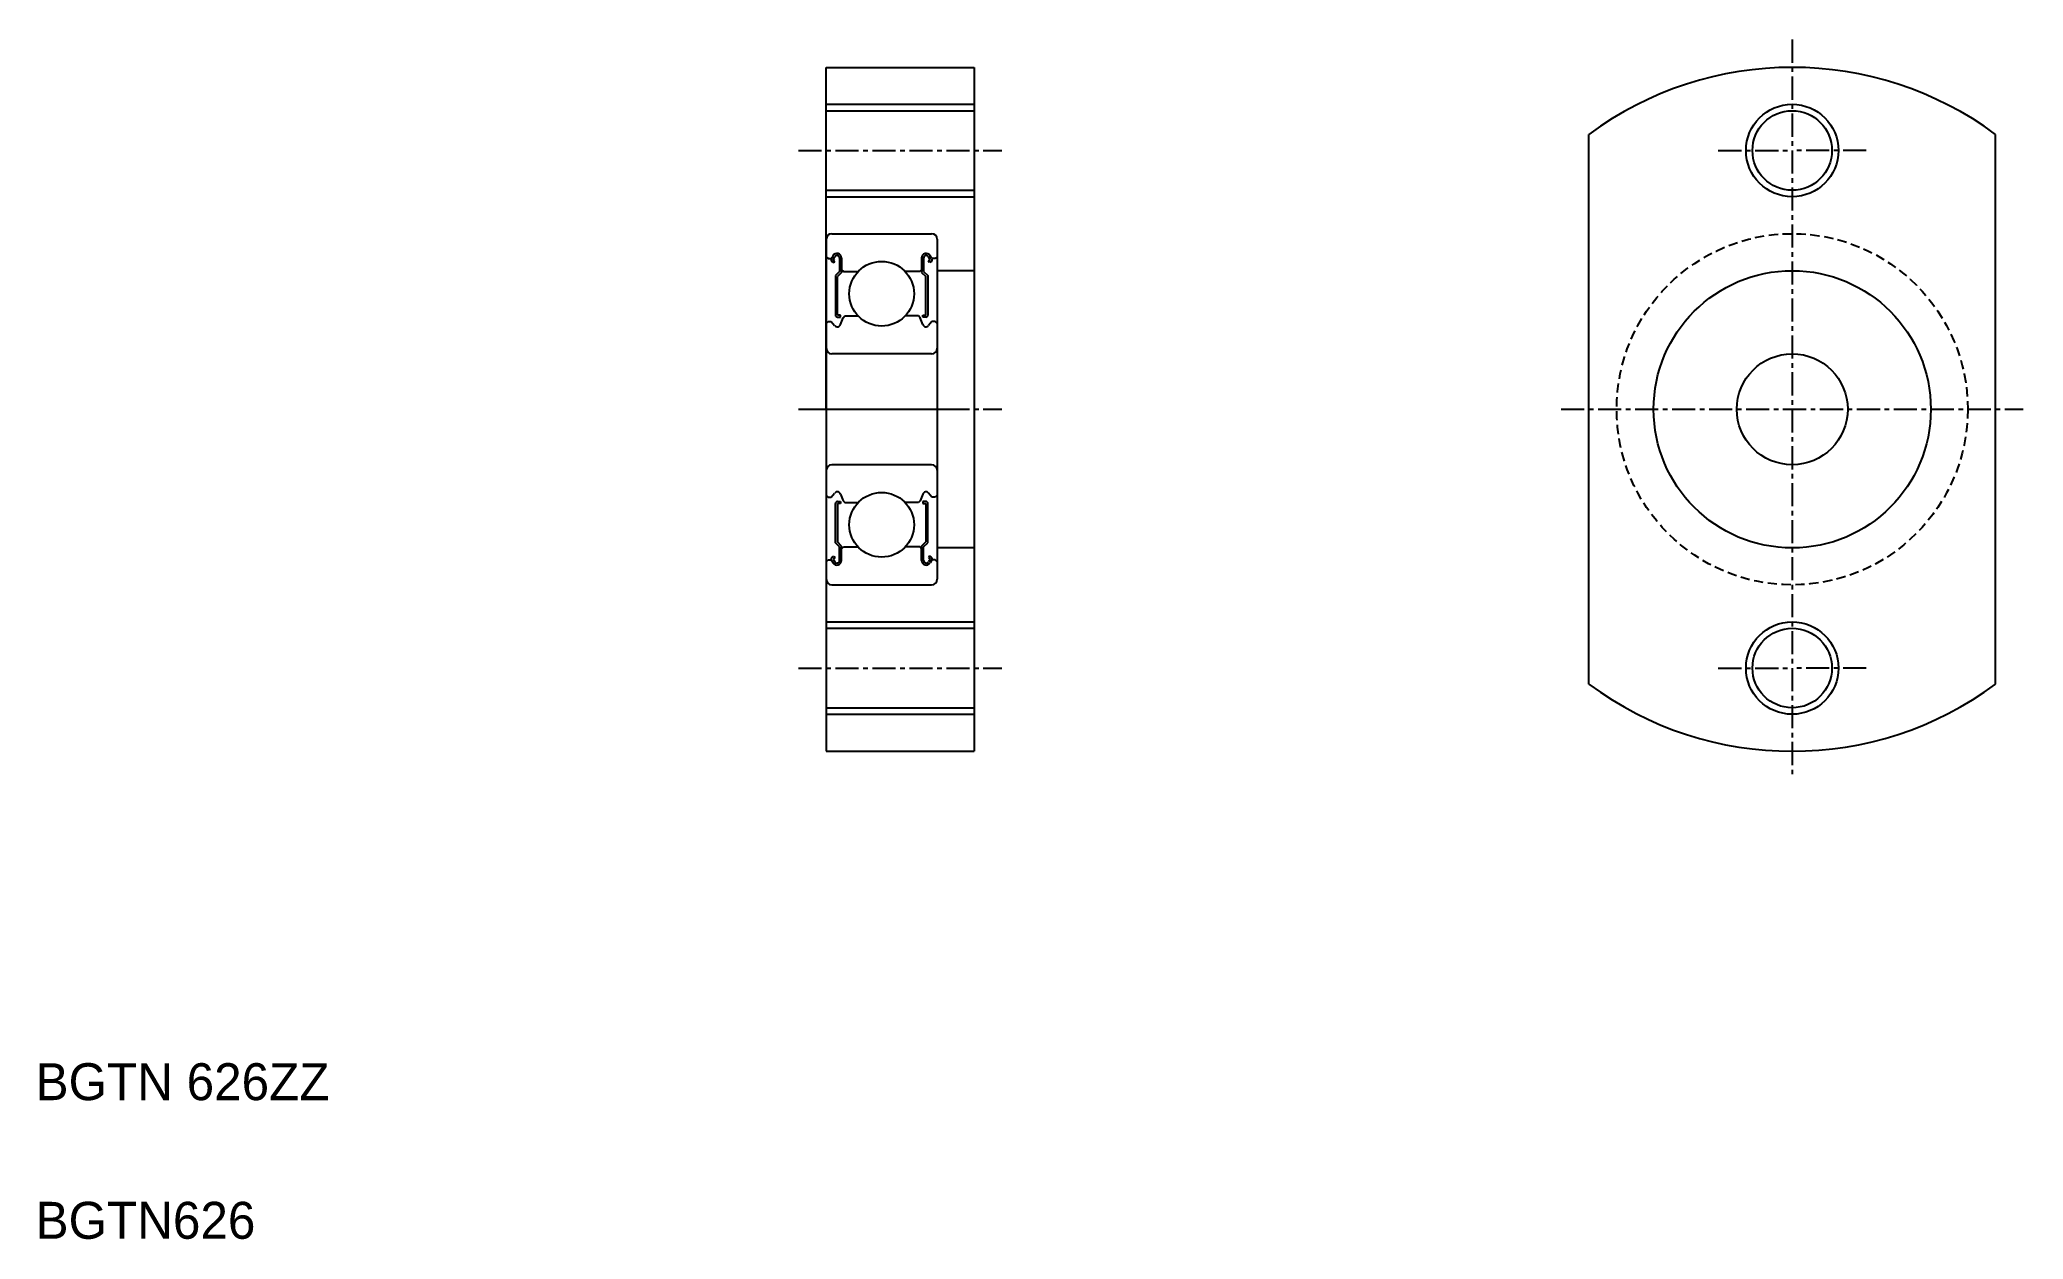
# Model space of a CAD drawing. Extents: x 5 to 113, y 5 to 70.
import ezdxf

# ---------------------------------------------------------------- set-up
doc = ezdxf.new("R2010")
doc.units = 0
doc.linetypes.add('CENTER', pattern=[2, 1.25, -0.25, 0.25, -0.25])
doc.linetypes.add('DASHED', pattern=[0.75, 0.5, -0.25])
doc.layers.get('0').update_dxf_attribs({"linetype": 'CONTINUOUS'})
doc.layers.add('CENTER', color=1, linetype='CENTER')

msp = doc.modelspace()

# ---------------------------------------------------------------- linework, layer by layer
at = {"color": 7, "linetype": 'CONTINUOUS'}
for p, q in [((47.78, 49.88), (47.78, 68.38)), ((47.78, 68.38), (55.78, 68.38)), ((55.78, 68.38), (55.78, 31.38)), ((47.78, 66.03), (55.78, 66.03)), ((89.05, 35), (89.05, 64.75)), ((111.05, 35), (111.05, 64.75)), ((47.78, 61.73), (55.78, 61.73)), ((47.78, 59.08), (47.78, 31.38)), ((48.08, 59.38), (53.48, 59.38)), ((53.78, 59.08), (53.78, 40.68)), ((47.78, 58.13), (47.88, 58.03)), ((47.88, 58.03), (48.05, 58.03)), ((48.05, 58.03), (48.15, 58.18)), ((48.15, 57.97), (48.24, 58.13)), ((48.25, 57.92), (48.15, 57.97)), ((48.5, 58.06), (48.5, 57.33)), ((48.61, 58.06), (48.61, 57.28)), ((52.94, 58.06), (52.94, 57.28)), ((53.05, 58.06), (53.05, 57.33)), ((53.4, 57.97), (53.31, 58.13)), ((53.31, 57.92), (53.4, 57.97)), ((53.5, 58.03), (53.41, 58.18)), ((53.68, 58.03), (53.5, 58.03)), ((53.78, 58.13), (53.68, 58.03)), ((48.1, 57.88), (48.19, 57.82)), ((48.19, 57.82), (48.25, 57.92)), ((48.5, 57.33), (48.28, 57.11)), ((48.28, 57.11), (48.28, 54.98)), ((48.61, 57.28), (48.39, 57.06)), ((48.39, 54.98), (48.39, 57.06)), ((48.61, 57.43), (48.71, 57.33)), ((48.71, 57.33), (49.5, 57.33)), ((52.84, 57.33), (52.05, 57.33)), ((52.94, 57.43), (52.84, 57.33)), ((52.94, 57.28), (53.17, 57.06)), ((53.05, 57.33), (53.28, 57.11)), ((53.17, 54.98), (53.17, 57.06)), ((53.28, 57.11), (53.28, 54.98)), ((53.36, 57.82), (53.31, 57.92)), ((53.46, 57.88), (53.36, 57.82)), ((55.78, 57.38), (53.78, 57.38)), ((48.55, 54.98), (48.39, 54.98)), ((48.39, 54.87), (48.55, 54.87)), ((48.55, 54.87), (48.55, 54.98)), ((48.55, 54.47), (48.69, 54.83)), ((48.69, 54.83), (48.79, 54.93)), ((48.79, 54.93), (49.5, 54.93)), ((52.77, 54.93), (52.05, 54.93)), ((52.87, 54.83), (52.77, 54.93)), ((53, 54.47), (52.87, 54.83)), ((53, 54.98), (53.17, 54.98)), ((53, 54.87), (53, 54.98)), ((53.17, 54.87), (53, 54.87)), ((47.78, 54.53), (47.88, 54.63)), ((47.88, 54.63), (48.05, 54.63)), ((48.05, 54.63), (48.23, 54.41)), ((53.5, 54.63), (53.32, 54.41)), ((53.68, 54.63), (53.5, 54.63)), ((53.78, 54.53), (53.68, 54.63)), ((53.48, 52.88), (48.08, 52.88)), ((53.48, 46.88), (48.08, 46.88)), ((47.78, 45.23), (47.88, 45.13)), ((47.88, 45.13), (48.05, 45.13)), ((48.05, 45.13), (48.23, 45.35)), ((48.55, 45.28), (48.69, 44.92)), ((53, 45.28), (52.87, 44.92)), ((53.5, 45.13), (53.32, 45.35)), ((53.68, 45.13), (53.5, 45.13)), ((53.78, 45.23), (53.68, 45.13)), ((48.28, 42.65), (48.28, 44.78)), ((48.39, 44.89), (48.55, 44.89)), ((48.55, 44.78), (48.39, 44.78)), ((48.39, 44.78), (48.39, 42.7)), ((48.55, 44.89), (48.55, 44.78)), ((48.69, 44.92), (48.79, 44.83)), ((48.79, 44.83), (49.5, 44.83)), ((52.77, 44.83), (52.05, 44.83)), ((52.87, 44.92), (52.77, 44.83)), ((53.17, 44.89), (53, 44.89)), ((53, 44.89), (53, 44.78)), ((53, 44.78), (53.17, 44.78)), ((53.17, 44.78), (53.17, 42.7)), ((53.28, 42.65), (53.28, 44.78)), ((48.1, 41.88), (48.19, 41.93)), ((48.19, 41.93), (48.25, 41.84)), ((48.5, 42.43), (48.28, 42.65)), ((48.61, 42.47), (48.39, 42.7)), ((48.5, 41.7), (48.5, 42.43)), ((48.61, 41.7), (48.61, 42.47)), ((48.61, 42.33), (48.71, 42.43)), ((48.71, 42.43), (49.5, 42.43)), ((52.84, 42.43), (52.05, 42.43)), ((52.94, 42.33), (52.84, 42.43)), ((52.94, 42.47), (53.17, 42.7)), ((52.94, 41.7), (52.94, 42.47)), ((53.05, 42.43), (53.28, 42.65)), ((53.05, 41.7), (53.05, 42.43)), ((53.36, 41.93), (53.31, 41.84)), ((53.46, 41.88), (53.36, 41.93)), ((55.78, 42.38), (53.78, 42.38)), ((47.78, 41.63), (47.88, 41.73)), ((47.88, 41.73), (48.05, 41.73)), ((48.05, 41.73), (48.15, 41.57)), ((48.25, 41.84), (48.15, 41.78)), ((48.15, 41.78), (48.24, 41.63)), ((53.31, 41.84), (53.4, 41.78)), ((53.4, 41.78), (53.31, 41.63)), ((53.5, 41.73), (53.41, 41.57)), ((53.68, 41.73), (53.5, 41.73)), ((53.78, 41.63), (53.68, 41.73)), ((48.08, 40.38), (53.48, 40.38)), ((47.78, 38.03), (55.78, 38.03)), ((47.78, 33.73), (55.78, 33.73)), ((47.78, 31.38), (55.78, 31.38))]:
    msp.add_line(p, q, dxfattribs=at)
at = {"color": 3, "linetype": 'CONTINUOUS'}
for p, q in [((47.78, 66.38), (55.78, 66.38)), ((47.78, 61.38), (55.78, 61.38)), ((47.78, 38.38), (55.78, 38.38)), ((47.78, 33.38), (55.78, 33.38))]:
    msp.add_line(p, q, dxfattribs=at)
for centre in [(100.05, 63.88), (100.05, 35.88)]:
    msp.add_circle(centre, 2.5, dxfattribs=at)
at = {"color": 7, "linetype": 'CONTINUOUS'}
for centre, radius in [((100.05, 63.88), 2.15), ((50.78, 56.13), 1.75), ((100.05, 49.88), 7.5), ((100.05, 49.88), 3), ((50.78, 43.63), 1.75), ((100.05, 35.88), 2.15)]:
    msp.add_circle(centre, radius, dxfattribs=at)
at = {"color": 3, "linetype": 'DASHED'}
msp.add_circle((100.05, 49.88), 9.5, dxfattribs=at)
at = {"color": 7, "linetype": 'CONTINUOUS'}
for centre, radius, start, end in [((100.05, 49.88), 18.5, 53.5163, 126.4837), ((48.08, 59.08), 0.3, 90, 180), ((53.48, 59.08), 0.3, 0, 90), ((48.15, 57.97), 0.111, 149.9871, 240.009), ((48.36, 58.06), 0.249, 0, 150.0012), ((48.36, 58.06), 0.138, 0, 150.0026), ((53.19, 58.06), 0.249, 29.9988, 180), ((53.19, 58.06), 0.138, 29.9974, 180), ((53.4, 57.97), 0.111, 299.991, 30.0129), ((48.39, 54.98), 0.111, 180, 270), ((53.17, 54.98), 0.111, 270, 360), ((48.38, 54.53), 0.186, 220.0002, 343.1527), ((53.18, 54.53), 0.186, 196.8473, 319.9998), ((48.08, 53.18), 0.3, 180, 270), ((53.48, 53.18), 0.3, 270, 0), ((48.08, 46.58), 0.3, 90, 180), ((53.48, 46.58), 0.3, 0, 90), ((48.38, 45.23), 0.186, 16.8473, 139.9998), ((53.18, 45.23), 0.186, 40.0002, 163.1527), ((48.39, 44.78), 0.111, 90, 180), ((53.17, 44.78), 0.111, 0.0001, 90), ((48.15, 41.78), 0.111, 119.991, 210.0129), ((53.4, 41.78), 0.111, 329.9871, 60.009), ((48.36, 41.7), 0.249, 209.9988, 0), ((48.36, 41.7), 0.138, 209.9974, 0), ((53.19, 41.7), 0.249, 180, 330.0012), ((53.19, 41.7), 0.138, 180, 330.0026), ((48.08, 40.68), 0.3, 180, 270), ((53.48, 40.68), 0.3, 270, 0), ((100.05, 49.88), 18.5, 233.5163, 306.4837)]:
    msp.add_arc(centre, radius, start, end, dxfattribs=at)
at = {"layer": 'CENTER', "color": 1, "linetype": 'CENTER'}
for p, q in [((100.05, 69.88), (100.05, 29.88)), ((46.28, 63.88), (57.28, 63.88)), ((96.05, 63.88), (100.05, 63.88)), ((104.05, 63.88), (100.05, 63.88)), ((46.28, 49.88), (57.28, 49.88)), ((47.03, 49.88), (54.53, 49.88)), ((87.55, 49.88), (112.55, 49.88)), ((46.28, 35.88), (57.28, 35.88)), ((96.05, 35.88), (100.05, 35.88)), ((104.05, 35.88), (100.05, 35.88))]:
    msp.add_line(p, q, dxfattribs=at)

# ---------------------------------------------------------------- texts
at = {"color": 7, "linetype": 'CONTINUOUS'}
for s, p in [('BGTN 626ZZ', (5, 12.5)), ('BGTN626', (5, 5))]:
    msp.add_text(s, height=2, dxfattribs=at).set_placement(p)

doc.saveas('drawing.dxf')
